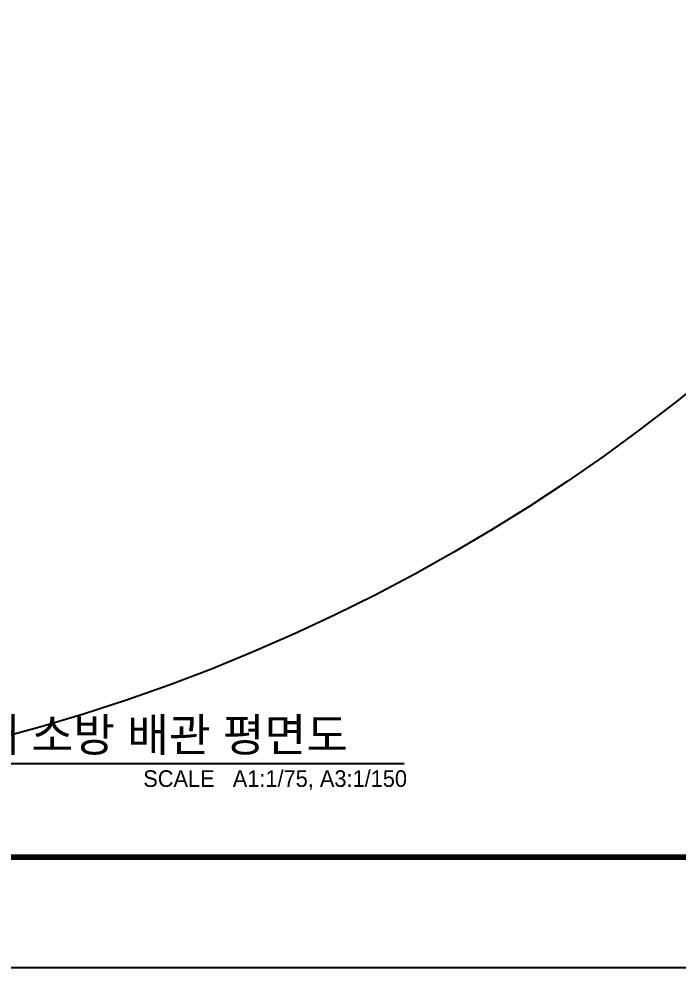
# Model space of a CAD drawing. Header units: millimetres. Extents: x 238075 to 303070, y -258150 to -205841.
# Drawn here: x 269639 to 278553, y -258150 to -245316 of the extents above; entities that cross this region are included whole.
import ezdxf
from ezdxf.enums import TextEntityAlignment as Align

# ---------------------------------------------------------------- set-up
doc = ezdxf.new("R2010")
doc.units = ezdxf.units.MM
doc.header["$LTSCALE"] = 200
for name, color, linetype in [('L2', 2, 'Continuous'), ('SHEET', 7, 'Continuous'), ('TEX', 3, 'Continuous'), ('아파트', 253, 'Continuous')]:
    doc.layers.add(name, color=color, linetype=linetype)
doc.styles.add('돋움', font='Dotum.ttf')

# ---------------------------------------------------------------- blocks, each defined once
blk = doc.blocks.new('A&C시트(A3)')
at = {"layer": 'SHEET', "color": 8}
blk.add_lwpolyline([(0, 29700), (42000, 29700), (42000, 0), (0, 0)], close=True, dxfattribs=at)
at = {"layer": 'SHEET', "const_width": 50}
blk.add_lwpolyline([(1800, 28700), (41000, 28700), (41000, 1000), (1800, 1000)], close=True, dxfattribs=at)

msp = doc.modelspace()

# ---------------------------------------------------------------- linework, layer by layer
at = {"layer": 'L2'}
msp.add_line((263909, -255386, 54985), (274849, -255386, 54985), dxfattribs=at)
at = {"layer": '아파트'}
msp.add_circle((263075, -230841, 54985), 25000, dxfattribs=at)

# ---------------------------------------------------------------- block references
at = {"xscale": 1.5, "yscale": 1.5, "zscale": 1.5}
msp.add_blockref('A&C시트(A3)', (240070, -258150, 54985), dxfattribs=at)

# ---------------------------------------------------------------- texts
at = {"layer": 'TEX', "style": '돋움'}
msp.add_text('201동 단위세대 소방 배관 평면도', height=450, dxfattribs=at).set_placement((265676, -255221, 54985))
msp.add_text('SCALE   A1:1/75, A3:1/150', height=225, dxfattribs=at).set_placement((274887, -255701, 54985), align=Align.RIGHT)

doc.saveas('drawing.dxf')
